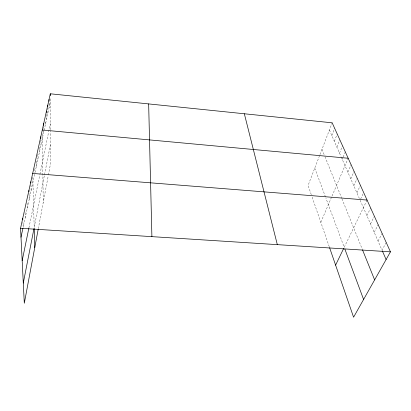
<?xml version="1.0" encoding="UTF-8"?>
<svg xmlns="http://www.w3.org/2000/svg" width="411" height="411" viewBox="0 0 411 411"><rect width="100%" height="100%" fill="white"/><g stroke="black" fill="none" stroke-linecap="round" stroke-linejoin="round"><path stroke-width="0.31" stroke-dasharray="2.06 1.54" d="M38.305 228.701L48.159 176.216M48.39 174.988L50.435 164.102L50.368 130.826M44.301 175.867L34.2 227.417L32.788 177.167M44.532 174.675L50.394 144.759M28.914 227.91L39.836 174.803M39.954 174.218L50.353 123.654M34.632 174.279L23.17 227.17L22.934 222.089M35.012 172.522L50.312 101.933M319.532 155.671L308.096 185.423L311.728 195.939M319.979 154.515L332.165 122.812M331.831 135.573L334.662 128.335M334.328 141.281L337.22 134.007M336.892 147.133L339.851 139.822M339.522 153.144L342.548 145.797M342.224 159.319L342.938 157.613M343.18 157.048L345.322 151.936M320.816 222.284L331.775 196.628M332.021 196.047L348.168 158.245M347.855 172.173L351.097 164.729M350.788 178.872L354.107 171.392M353.804 185.757L357.205 178.251M356.907 192.846L360.396 185.31M360.611 199.058L363.165 193.658M367.059 200.065L344.207 247.33L325.938 198.179M366.884 215.626L370.65 208.017M370.486 223.856L374.359 216.222M374.205 232.343L378.187 224.694M378.043 241.113L382.138 233.448M386.227 242.49L382.009 250.171L360.103 200.142M329.396 130.015L340.996 156.514M341.243 157.074L359.61 199.016M321.988 149.291L324.264 154.942M324.962 156.678L341.711 198.23M341.942 198.796L362.271 249.236M314.754 168.099L325.507 197.028M312.134 197.121L329.375 247.083M25.05 212.446L25.261 217.517M27.09 203.152L27.28 208.202M29.032 193.555L29.227 199.217M30.933 184.904L31.108 190.54M34.488 168.7L34.586 172.42M36.158 161.107L36.281 166.661M37.786 154.366L37.884 159.278M39.348 147.236L39.435 152.121M40.864 140.326L40.941 145.181M42.333 133.621L43.237 202.418M43.756 126.516L43.813 131.916M45.159 121.995L45.189 125.571M46.489 114.304L46.525 119.406M47.794 107.708L47.82 113.421M49.068 103.182L49.084 107.595M50.306 98.799L50.368 130.23"/><path stroke-width="0.62" d="M38.192 229.287L24.306 303.251L20.55 228.269L50.296 93.79L332.165 122.812L390.45 251.845L353.578 317.21L329.586 247.684M23.293 283.076L33.959 228.634M22.173 260.682L28.791 228.511M20.997 237.193L22.898 228.424M335.602 265.126L343.678 248.429M20.55 228.269L390.45 251.845M32.68 173.432L367.059 200.065M42.287 129.999L348.168 158.245M382.266 250.756L386.114 259.536M362.497 249.806L374.627 279.896M344.85 249.056L363.591 299.46M244.34 113.77L277.322 244.637M22.759 218.277L22.821 219.546M28.924 190.416L28.965 191.67M30.835 181.775L30.871 183.029M34.236 228.665L34.765 247.535M148.654 103.916L151.9 236.644M40.807 136.683L40.838 138.502M43.72 123.516L43.741 125.314M46.464 111.109L46.474 112.388M47.779 105.175L47.784 106.439M49.053 99.4L49.063 101.291M50.296 93.79L50.301 95.671"/></g></svg>
